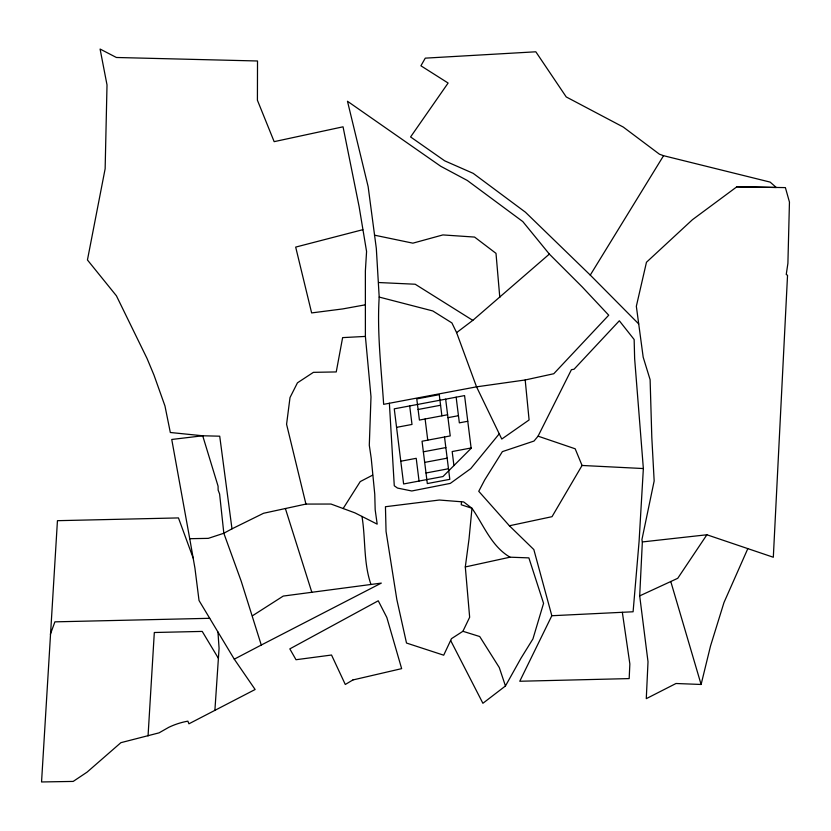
<?xml version="1.0" encoding="UTF-8"?>
<svg xmlns="http://www.w3.org/2000/svg" width="831" height="831" viewBox="0 0 831 831"><rect width="100%" height="100%" fill="white"/><g stroke="black" fill="none" stroke-linecap="round" stroke-linejoin="round"><path stroke-width="1.25" d="M231.984 528.828L263.562 513.267L305.933 504.074L330.998 504.043L354.993 512.893L377.181 524.143L375.176 509.777L374.76 494.206L371.228 458.328L369.296 445.25L371 396.865L365.391 336.42L365.37 270.979L366.575 251.492L359.106 206.566L343.047 126.811L274.157 141.654L257.413 100.239L257.517 60.985L116.392 57.484L100.084 49.039L107.012 84.918L105.142 168.776L87.442 259.968L116.423 295.815L147.056 358.504L153.953 375.02L164.964 405.964L170.324 432.494L202.702 435.776L219.716 436.192L231.984 528.828L223.83 533.253L208.28 538.363L189.738 538.696L171.747 439.464L202.702 435.776L218.075 486.177L218.138 490.113L219.602 493.967L223.83 533.253L241.219 581.233L261.277 645.033L234.28 659.17L199.035 600.533L194.942 568.186L189.738 538.696M379.196 297.072C376.952 332.909 381.304 368.569 383.652 404.333L476.547 386.841L525.192 379.975L553.778 373.732L608.728 315.198L582.313 287.027L549.343 254.089L522.792 221.565L467.261 180.441L440.71 166.252L347.483 101.268L368.143 186.643L376.318 248.386L379.196 297.072L432.774 310.939L451.898 322.916L456.603 332.629L476.547 386.841L501.768 439.059L529.098 419.946L525.192 379.975M747.796 548.689L723.978 602.548L710.536 645.947L701.104 684.474L676.008 683.498L646.279 698.663L648.014 661.767L639.693 595.879L642.353 541.937L641.916 539.662L654.163 480.962L651.805 437.293L650.112 379.684L643.194 357.226L636.338 306.275L646.466 262.253L692.431 219.706L736.827 186.809L785.388 187.609L789.45 202.058L787.902 263.375L786.24 274.49L787.539 275.279L773.318 557.248L706.89 534.769L642.353 541.937M193.145 557.996L178.457 517.921L57.443 520.684L41.55 781.961L73.19 781.42L87.068 772.144L120.89 742.675L159.074 732.849L168.818 727.291A69.16 62.979 -29.8 0 1 186.383 721.433L187.889 721.173L188.928 723.811L255.127 689.501L234.28 659.17M148.053 735.923L154.317 632.505L202.224 631.415L218.46 658.432M551.826 615.729L533.834 549.571L509.393 525.774L478.749 491.298L484.722 479.913L502.381 451.628L534.011 441.043L538.072 436.161L571.427 369.681L574.055 369.224L619.334 320.776L634.146 339.505L634.645 358.701L643.36 468.549L639.081 541.521L633.097 611.772L551.826 615.729L519.759 681.254L629.171 678.595L629.856 663.948L622.336 612.302M461.475 501.768L463.677 501.934L471.977 508.281L469.048 538.82L465.308 566.95L469.65 617.256L462.909 631.29L451.472 638.665L443.702 655.192L406.504 643.038L396.834 599.535L386.051 531.414L385.449 506.723L439.339 500.033L461.475 501.768L461.267 504.77L471.977 508.281C483.756 525.223 491.412 546.331 510.037 557.186L528.88 557.881L543.567 603.327L532.941 638.904L520.964 658.256L505.456 685.99L482.894 703.286L450.631 640.462M214.897 710.349L219.072 648.336L217.961 632.027M50.359 634.282L54.908 621.848L209.724 618.306M538.072 436.161L575.177 448.792L582.064 465.464L552.023 516.674L509.393 525.774M638.717 323.945L590.27 275.092L663.564 155.698L770.119 182.093L776.31 187.494L736.827 186.809M343.151 508.52L360.239 481.585L372.579 475.176M706.89 534.769L677.743 578.303L639.693 595.879M499.244 433.834L470.751 468.622L450.309 483.393L411.771 490.986L397.478 488.057L394.278 485.771L389.375 403.264M456.603 332.629L472.808 320.361L549.343 254.089M252.479 615.761L283.257 596.066L381.315 583.102L261.277 645.033M362.794 229.699L295.68 247.098L311.635 312.923L342.725 308.924L365.193 304.842M510.037 557.186L465.308 566.95M418.097 409.486L440.565 405.248M447.597 414.752L419.416 420.06L416.778 398.901L439.256 394.663L441.884 415.832M396.564 427.352L411.999 424.444L409.693 405.933M447.961 417.671L458.452 415.697M467.77 421.265L459.346 422.854L456.146 397.187M423.363 451.815L445.842 447.577M400.791 461.226L416.217 458.317L419.053 481.056M471.104 447.982L452.178 451.545L453.923 465.568M424.683 462.4L447.161 458.161M426.002 472.984L448.48 468.746M365.391 336.42L342.621 337.615L336.243 371.935L313.422 372.34L297.446 382.831L290.009 397.55L286.581 424.277L305.933 504.074M378.666 282.53L415.199 284.233L472.808 320.361M582.064 465.464L643.36 468.549M374.449 235.163L412.882 243.161L442.892 234.924L474.584 237.074L496.003 253.362L499.795 297.425M462.909 631.29L479.716 636.525L499.275 667.542L505.456 685.99M663.564 155.698L659.44 154.202L623.271 127.06L566.233 96.936L535.829 51.792L425.275 58.149L420.912 65.794L448.117 83.038L410.587 136.949L444.658 160.809L473.203 173.357L525.431 212.206L590.27 275.092M370.979 584.494C363.344 562.732 365.733 538.914 361.973 516.425M285.376 508.53L311.874 592.42M670.762 581.471L701.104 684.474M445.655 399.16L450.236 435.922L422.044 441.23L427.321 483.569L449.8 479.331L444.523 437.002M425.119 418.99L427.757 440.16M471.146 448.304L442.975 476.547L403.617 483.964L394.258 408.842L464.571 395.598L471.146 448.304M352.905 679.955L345.291 684.474L331.527 655.025L296.013 659.721L289.822 648.886L378.261 600.792L386.841 617.485L401.643 668.643L352.905 679.955"/></g></svg>
